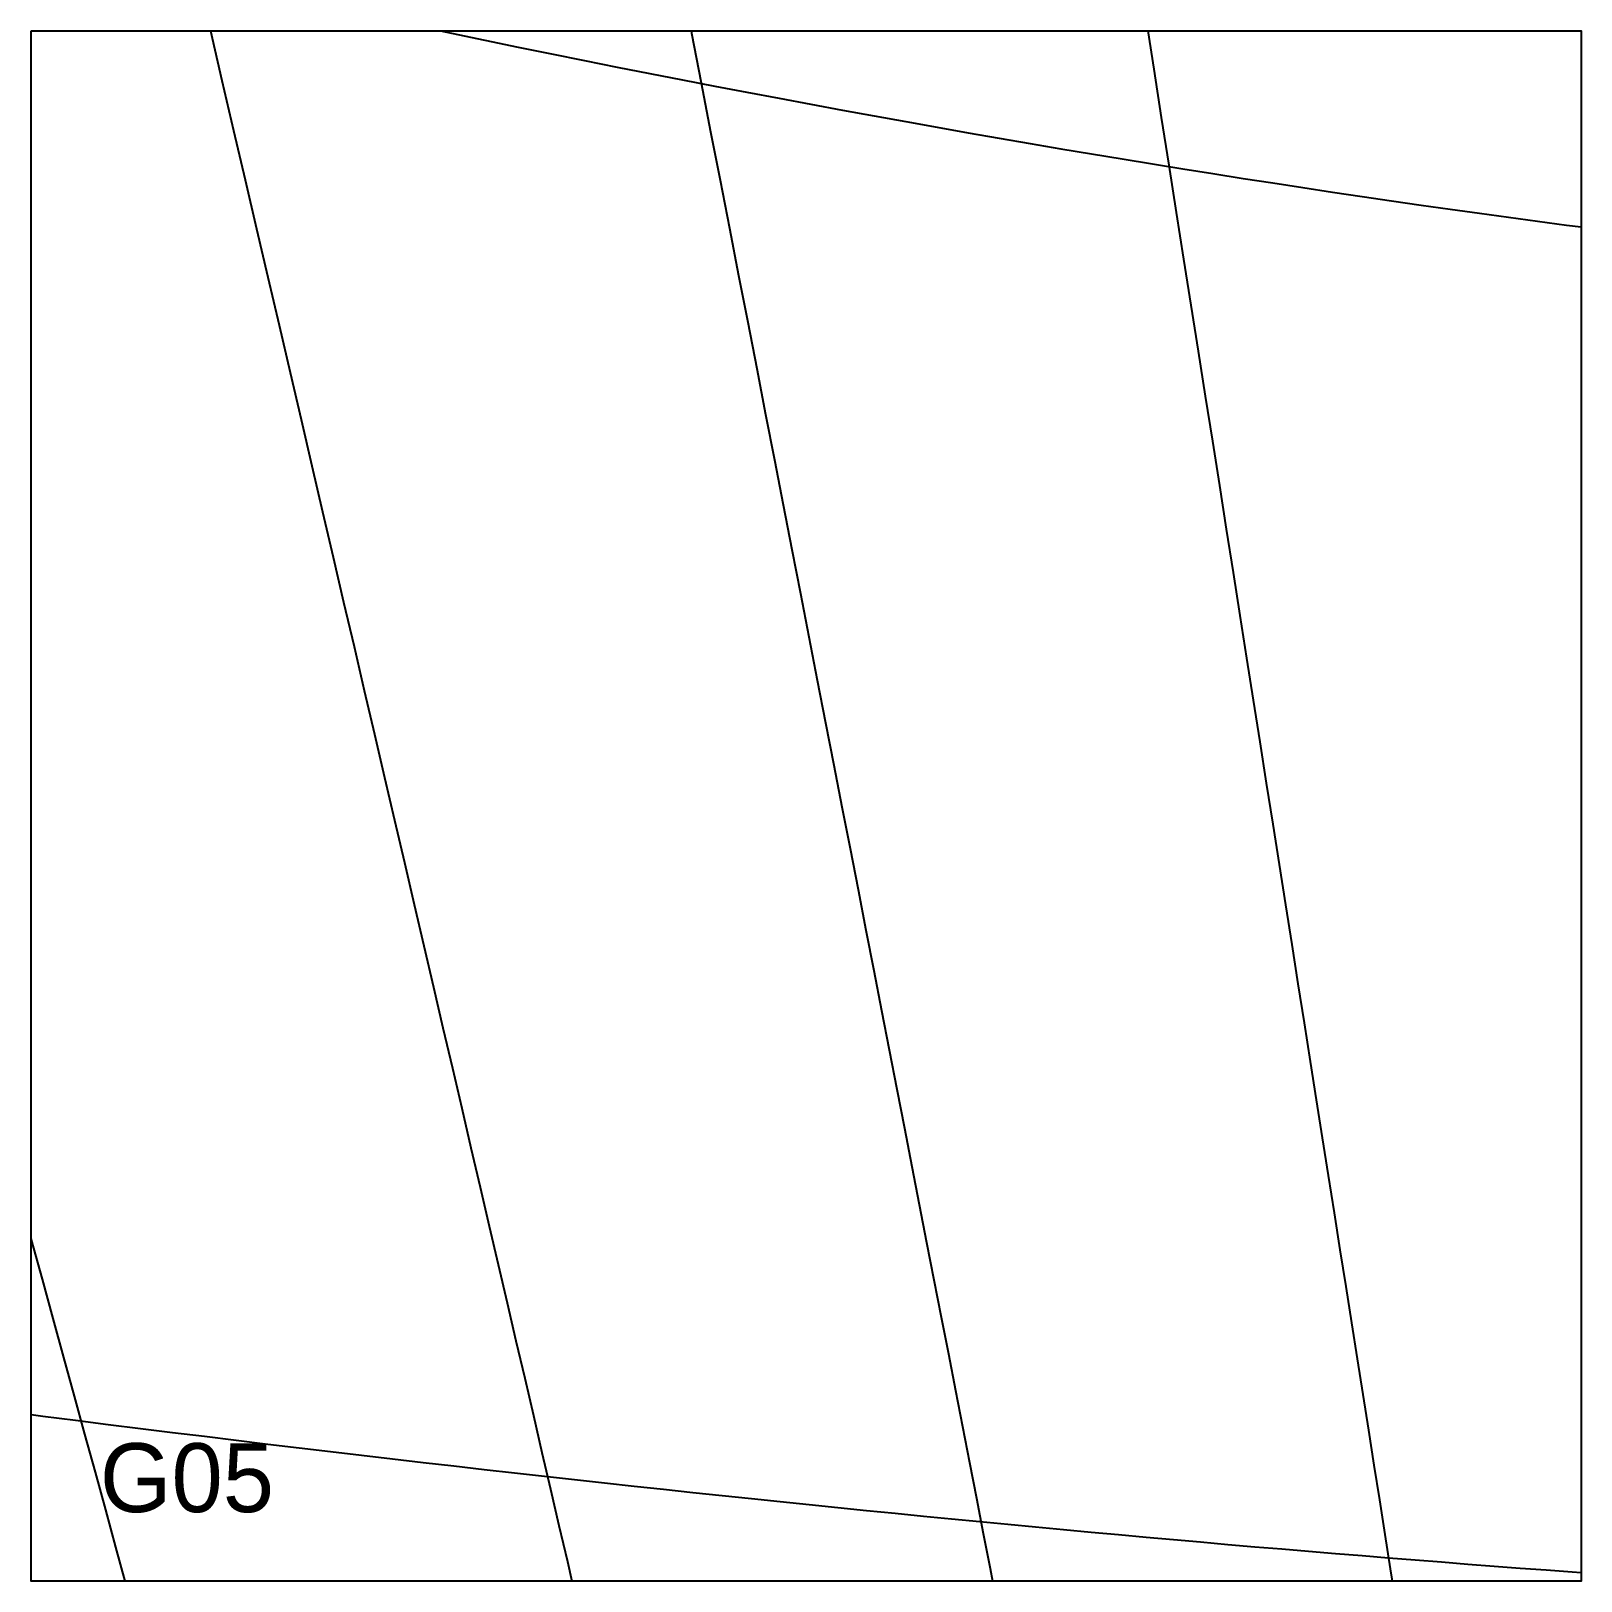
# Model space of a CAD drawing. Header units: millimetres. Extents: x 0 to 900, y 0 to 900.
import ezdxf

# ---------------------------------------------------------------- set-up
doc = ezdxf.new("R2010")
doc.units = ezdxf.units.MM
for name, color, linetype in [('CUT', 1, 'Continuous'), ('DECL', 30, 'Continuous'), ('HOUR', 7, 'Continuous'), ('HOUR15', 9, 'Continuous'), ('HOUR30', 8, 'Continuous'), ('ID', 3, 'Continuous')]:
    doc.layers.add(name, color=color, linetype=linetype)

msp = doc.modelspace()

# ---------------------------------------------------------------- linework, layer by layer
at = {"layer": 'CUT'}
msp.add_lwpolyline([(0, 900), (900, 900), (900, 0), (0, 0), (0, 900)], close=True, dxfattribs=at)
at = {"layer": 'DECL'}
for points in [[(237.73, 900), (244.08, 898.67), (263.55, 894.63), (282.91, 890.65), (302.17, 886.73), (321.33, 882.87), (340.4, 879.07), (359.37, 875.32), (378.25, 871.64), (397.03, 868.01), (415.72, 864.43), (434.33, 860.91), (452.84, 857.45), (471.28, 854.04), (489.62, 850.69), (507.89, 847.38), (526.07, 844.13), (544.17, 840.94), (562.2, 837.79), (580.15, 834.7), (598.02, 831.66), (615.82, 828.66), (633.54, 825.72), (651.2, 822.83), (668.78, 819.99), (686.3, 817.19), (703.75, 814.44), (721.13, 811.75), (738.45, 809.1), (755.7, 806.49), (772.9, 803.93), (790.03, 801.42), (807.1, 798.96), (824.11, 796.54), (841.07, 794.17), (857.97, 791.84), (874.81, 789.56), (891.6, 787.32), (900, 786.22)], [(0, 96.63), (6.92, 95.74), (25.9, 93.33), (44.77, 90.95), (63.52, 88.61), (82.17, 86.29), (100.71, 84.01), (119.15, 81.75), (137.49, 79.53), (155.73, 77.34), (173.87, 75.17), (191.91, 73.04), (209.85, 70.93), (227.7, 68.86), (245.46, 66.81), (263.13, 64.79), (280.7, 62.8), (298.19, 60.83), (315.59, 58.9), (332.91, 56.99), (350.14, 55.1), (367.29, 53.25), (384.36, 51.42), (401.35, 49.61), (418.26, 47.83), (435.09, 46.08), (451.85, 44.35), (468.53, 42.65), (485.14, 40.97), (501.68, 39.31), (518.15, 37.68), (534.54, 36.08), (550.87, 34.49), (567.13, 32.94), (583.32, 31.4), (599.45, 29.89), (615.51, 28.4), (631.51, 26.93), (647.45, 25.49), (663.33, 24.07), (679.15, 22.67), (694.91, 21.29), (710.61, 19.93), (726.26, 18.6), (741.85, 17.29), (757.38, 16), (772.86, 14.73), (788.29, 13.48), (803.67, 12.25), (818.99, 11.04), (834.27, 9.85), (849.49, 8.69), (864.67, 7.54), (879.8, 6.41), (894.89, 5.31), (900, 4.94)]]:
    msp.add_lwpolyline(points, dxfattribs=at)
at = {"layer": 'HOUR'}
msp.add_lwpolyline([(0, 198.65), (0.13, 198.17), (6.44, 175.17), (12.7, 152.37), (18.9, 129.77), (25.05, 107.38), (31.14, 85.18), (37.18, 63.17), (43.17, 41.35), (49.1, 19.71), (54.51, 0)], dxfattribs=at)
at = {"layer": 'HOUR15'}
for points in [[(104.18, 900), (110.87, 871.34), (117.65, 842.28), (124.35, 813.54), (130.98, 785.12), (137.54, 757.01), (144.02, 729.2), (150.44, 701.69), (156.79, 674.47), (163.07, 647.54), (169.28, 620.89), (175.44, 594.52), (181.53, 568.41), (187.55, 542.58), (193.52, 517), (199.42, 491.67), (205.27, 466.6), (211.06, 441.78), (216.8, 417.19), (222.48, 392.85), (228.1, 368.73), (233.67, 344.85), (239.19, 321.18), (244.66, 297.74), (250.08, 274.52), (255.44, 251.51), (260.76, 228.7), (266.03, 206.1), (271.26, 183.71), (276.44, 161.51), (281.57, 139.5), (286.66, 117.69), (291.7, 96.06), (296.7, 74.62), (301.66, 53.36), (306.58, 32.28), (311.46, 11.38), (314.11, 0)], [(648.4, 900), (651.9, 877.83), (656.32, 849.8), (660.69, 822.09), (665.01, 794.67), (669.29, 767.55), (673.52, 740.72), (677.71, 714.17), (681.85, 687.91), (685.95, 661.91), (690.01, 636.19), (694.03, 610.73), (698, 585.52), (701.94, 560.57), (705.83, 535.87), (709.69, 511.42), (713.51, 487.2), (717.29, 463.22), (721.04, 439.46), (724.75, 415.94), (728.43, 392.64), (732.07, 369.55), (735.67, 346.68), (739.25, 324.03), (742.79, 301.57), (746.3, 279.32), (749.78, 257.28), (753.22, 235.42), (756.64, 213.76), (760.03, 192.29), (763.38, 171.01), (766.71, 149.91), (770.01, 128.99), (773.28, 108.24), (776.53, 87.67), (779.75, 67.27), (782.94, 47.04), (786.1, 26.97), (789.24, 7.06), (790.36, 0)]]:
    msp.add_lwpolyline(points, dxfattribs=at)
at = {"layer": 'HOUR30'}
msp.add_lwpolyline([(383.23, 900), (383.48, 898.69), (389.08, 869.94), (394.61, 841.51), (400.08, 813.39), (405.49, 785.58), (410.84, 758.08), (416.13, 730.86), (421.37, 703.94), (426.55, 677.3), (431.68, 650.94), (436.75, 624.85), (441.78, 599.03), (446.75, 573.47), (451.67, 548.17), (456.54, 523.12), (461.37, 498.33), (466.14, 473.77), (470.87, 449.45), (475.56, 425.37), (480.2, 401.52), (484.79, 377.9), (489.34, 354.49), (493.85, 331.31), (498.32, 308.34), (502.75, 285.58), (507.14, 263.03), (511.48, 240.68), (515.79, 218.53), (520.06, 196.57), (524.3, 174.81), (528.49, 153.24), (532.65, 131.85), (536.78, 110.65), (540.87, 89.62), (544.92, 68.77), (548.95, 48.1), (552.94, 27.6), (556.89, 7.26), (558.3, 0)], dxfattribs=at)

# ---------------------------------------------------------------- texts
at = {"layer": 'ID'}
msp.add_text('G05', height=40, dxfattribs=at).set_placement((40, 40))

doc.saveas('drawing.dxf')
